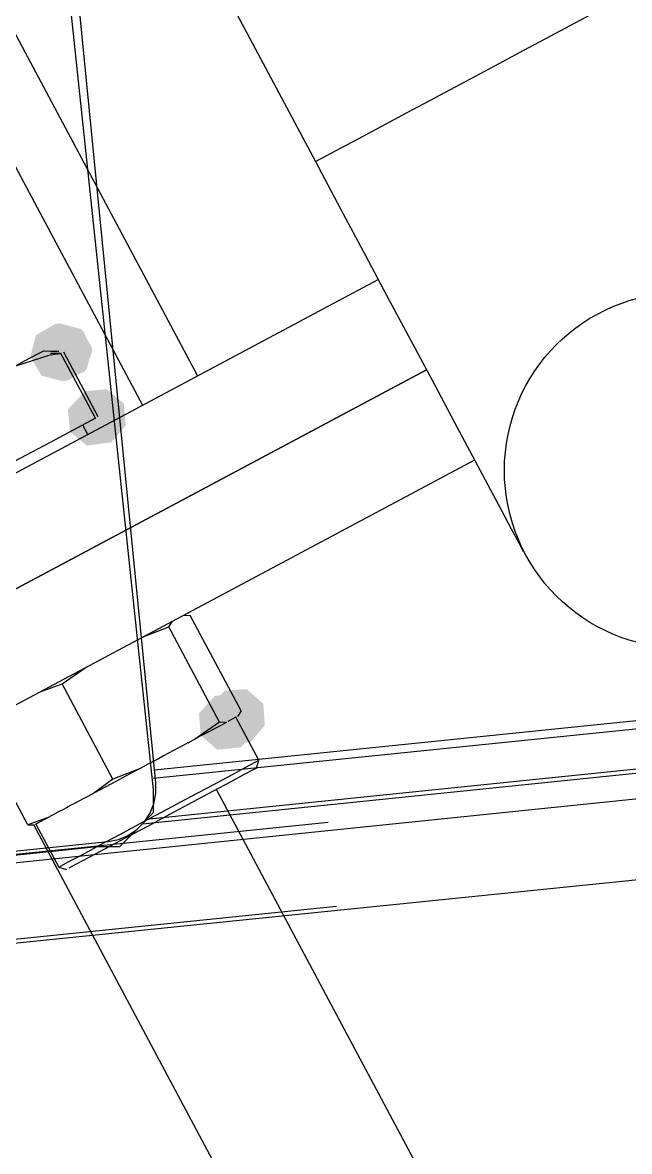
# Model space of a CAD drawing. Extents: x 3 to 592, y 5 to 207.
# Drawn here: x 47.498 to 49.393, y 32.985 to 36.508 of the extents above; entities that cross this region are included whole.
import ezdxf

# ---------------------------------------------------------------- set-up
doc = ezdxf.new("R2010")
doc.units = 0
doc.layers.get('0').update_dxf_attribs({"linetype": 'CONTINUOUS'})

msp = doc.modelspace()

# ---------------------------------------------------------------- hatches: boundary and pattern name
h = msp.add_hatch(color=7)
h.dxf.hatch_style = 2
h.paths.add_polyline_path([(47.614015, 35.568979), (47.68059, 35.551588), (47.715542, 35.492316), (47.69815, 35.425741), (47.638878, 35.390789), (47.623709, 35.388672), (47.557133, 35.406064), (47.522182, 35.465336), (47.539573, 35.531911), (47.598845, 35.566863)])
h = msp.add_hatch(color=7)
h.dxf.hatch_style = 2
h.paths.add_polyline_path([(47.614015, 35.568979), (47.68059, 35.551588), (47.715542, 35.492316), (47.69815, 35.425741), (47.638878, 35.390789), (47.623709, 35.388672), (47.557133, 35.406064), (47.522182, 35.465336), (47.539573, 35.531911), (47.598845, 35.566863)])
h = msp.add_hatch(color=7)
h.dxf.hatch_style = 2
h.paths.add_polyline_path([(47.62224, 35.389587), (47.557619, 35.413228), (47.528459, 35.475553), (47.5521, 35.540174), (47.614425, 35.569334), (47.68716, 35.546046), (47.71632, 35.483721), (47.692679, 35.4191)])
h = msp.add_hatch(color=7)
h.dxf.hatch_style = 2
h.paths.add_polyline_path([(47.62224, 35.389587), (47.557619, 35.413228), (47.528459, 35.475553), (47.5521, 35.540174), (47.614425, 35.569334), (47.68716, 35.546046), (47.71632, 35.483721), (47.692679, 35.4191)])
h = msp.add_hatch(color=7)
h.dxf.hatch_style = 2
h.paths.add_polyline_path([(47.692647, 35.357767), (47.761206, 35.363633), (47.813962, 35.319457), (47.819828, 35.250898), (47.775652, 35.198142), (47.698274, 35.187689), (47.645517, 35.231866), (47.639651, 35.300425)])
h = msp.add_hatch(color=7)
h.dxf.hatch_style = 2
h.paths.add_polyline_path([(47.692647, 35.357767), (47.761206, 35.363633), (47.813962, 35.319457), (47.819828, 35.250898), (47.775652, 35.198142), (47.698274, 35.187689), (47.645517, 35.231866), (47.639651, 35.300425)])
h = msp.add_hatch(color=7)
h.dxf.hatch_style = 2
h.paths.add_polyline_path([(48.128823, 34.423025), (48.197467, 34.427802), (48.249515, 34.382794), (48.254292, 34.314151), (48.209284, 34.262103), (48.135702, 34.254856), (48.083654, 34.299864), (48.078876, 34.368507)])
h = msp.add_hatch(color=7)
h.dxf.hatch_style = 2
h.paths.add_polyline_path([(48.128823, 34.423025), (48.197467, 34.427802), (48.249515, 34.382794), (48.254292, 34.314151), (48.209284, 34.262103), (48.135702, 34.254856), (48.083654, 34.299864), (48.078876, 34.368507)])
h = msp.add_hatch(color=7)
h.dxf.hatch_style = 2
h.paths.add_polyline_path([(48.098908, 34.40708), (48.167551, 34.411857), (48.2196, 34.366849), (48.224377, 34.298205), (48.179369, 34.246157), (48.105787, 34.23891), (48.053738, 34.283918), (48.048961, 34.352562)])
h = msp.add_hatch(color=7)
h.dxf.hatch_style = 2
h.paths.add_polyline_path([(48.098908, 34.40708), (48.167551, 34.411857), (48.2196, 34.366849), (48.224377, 34.298205), (48.179369, 34.246157), (48.105787, 34.23891), (48.053738, 34.283918), (48.048961, 34.352562)])

# ---------------------------------------------------------------- linework, layer by layer
at = {"color": 7}
for points in [[(45.429699, 40.307472), (48.044488, 35.405977)], [(45.429699, 40.307472), (48.044488, 35.405977)], [(45.258108, 40.215961), (47.872897, 35.314467)], [(45.258108, 40.215961), (47.872897, 35.314467)], [(47.871944, 34.007778), (87.171389, 38.029444)], [(85.372222, 37.994167), (47.907222, 34.148889)], [(86.324722, 37.888333), (42.156944, 33.3375)], [(86.324722, 37.606111), (42.156944, 33.090556)], [(47.790122, 37.240455), (48.412294, 36.074244)], [(47.790122, 37.240455), (48.412294, 36.074244)], [(47.907222, 34.113611), (47.589722, 37.112222)], [(47.913996, 34.134954), (47.619779, 37.118396)], [(47.913996, 34.134954), (47.619779, 37.118396)], [(47.913996, 34.134954), (47.619779, 37.118396)], [(47.913996, 34.134954), (47.619779, 37.118396)], [(48.412188, 36.074174), (48.447466, 36.092871), (48.490152, 36.115801), (48.547655, 36.146493), (48.617858, 36.183887), (48.698644, 36.226926), (48.786838, 36.273846), (48.878913, 36.323235), (48.972047, 36.372976), (49.062711, 36.421307), (49.147377, 36.466462), (49.223224, 36.507032), (49.287783, 36.541251), (49.337877, 36.568062), (49.372802, 36.586407), (49.390441, 36.595932)], [(48.412188, 36.074174), (48.447466, 36.092871), (48.490152, 36.115801), (48.547655, 36.146493), (48.617858, 36.183887), (48.698644, 36.226926), (48.786838, 36.273846), (48.878913, 36.323235), (48.972047, 36.372976), (49.062711, 36.421307), (49.147377, 36.466462), (49.223224, 36.507032), (49.287783, 36.541251), (49.337877, 36.568062), (49.372802, 36.586407), (49.390441, 36.595932)], [(48.412188, 36.074174), (48.490858, 35.92636), (48.568469, 35.781015), (48.643963, 35.639551), (48.71593, 35.50479), (48.783663, 35.378143), (48.845752, 35.261726), (48.901491, 35.156951), (48.950174, 35.065582), (48.991097, 34.989029), (49.023552, 34.928351), (49.046836, 34.884254), (49.061299, 34.857796)], [(48.412188, 36.074174), (48.490858, 35.92636), (48.568469, 35.781015), (48.643963, 35.639551), (48.71593, 35.50479), (48.783663, 35.378143), (48.845752, 35.261726), (48.901491, 35.156951), (48.950174, 35.065582), (48.991097, 34.989029), (49.023552, 34.928351), (49.046836, 34.884254), (49.061299, 34.857796)], [(46.892739, 34.791297), (48.608298, 35.706403)], [(46.892739, 34.791297), (48.608298, 35.706403)], [(47.562946, 35.482565), (47.542485, 35.471629), (47.525199, 35.462457), (47.502974, 35.450815), (47.476516, 35.436704)], [(47.562946, 35.482565), (47.542485, 35.471629), (47.525199, 35.462457), (47.502974, 35.450815), (47.476516, 35.436704)], [(47.476657, 35.436528), (47.584607, 35.4711), (47.617768, 35.475333)], [(47.476657, 35.436528), (47.584607, 35.4711), (47.617768, 35.475333)], [(47.585348, 35.481824), (47.56277, 35.48253)], [(47.585348, 35.481824), (47.56277, 35.48253)], [(47.617697, 35.475227), (47.585242, 35.475227)], [(47.617697, 35.475227), (47.585242, 35.475227)], [(47.611383, 35.480942), (47.585277, 35.481648)], [(47.611383, 35.480942), (47.585277, 35.481648)], [(47.725436, 35.273297), (47.617839, 35.475086)], [(47.725436, 35.273297), (47.617839, 35.475086)], [(47.734149, 35.277954), (47.626552, 35.479743)], [(47.734149, 35.277954), (47.626552, 35.479743)], [(47.043093, 34.509463), (48.758651, 35.424569)], [(47.043093, 34.509463), (48.758651, 35.424569)], [(48.758687, 35.424674), (47.043128, 34.509569)], [(48.758687, 35.424674), (47.043128, 34.509569)], [(47.725436, 35.273297), (47.599494, 35.20627)], [(47.725436, 35.273297), (47.599494, 35.20627)], [(47.701518, 35.22278), (47.685995, 35.25206)], [(47.701518, 35.22278), (47.685995, 35.25206)], [(47.599565, 35.206164), (47.473623, 35.139136)], [(47.599565, 35.206164), (47.473623, 35.139136)], [(48.909041, 35.14284), (47.193482, 34.227735)], [(48.909041, 35.14284), (47.193482, 34.227735)], [(47.954565, 34.622034), (47.965854, 34.639673)], [(47.954565, 34.622034), (47.965854, 34.639673)], [(48.000673, 34.658229), (48.021487, 34.657877)], [(48.000673, 34.658229), (48.021487, 34.657877)], [(48.180343, 34.360238), (48.021593, 34.65763)], [(48.180343, 34.360238), (48.021593, 34.65763)], [(47.869581, 34.588309), (47.879811, 34.592895), (47.9546, 34.622176)], [(47.869581, 34.588309), (47.879811, 34.592895), (47.9546, 34.622176)], [(48.113315, 34.324466), (47.954565, 34.621858)], [(48.113315, 34.324466), (47.954565, 34.621858)], [(47.621437, 34.44427), (47.696931, 34.496128)], [(47.621437, 34.44427), (47.696931, 34.496128)], [(50.856849, 34.477075), (47.909939, 34.175136)], [(50.856849, 34.477075), (47.909939, 34.175136)], [(50.856849, 34.477075), (47.909939, 34.175136)], [(50.856849, 34.477075), (47.909939, 34.175136)], [(47.552539, 34.419187), (47.621331, 34.444234)], [(47.552539, 34.419187), (47.621331, 34.444234)], [(47.780152, 34.146737), (47.621402, 34.444129)], [(47.780152, 34.146737), (47.621402, 34.444129)], [(47.884327, 34.022136), (51.746778, 34.417886)], [(47.884327, 34.022136), (51.746778, 34.417886)], [(47.884327, 34.022136), (51.746778, 34.417886)], [(47.884327, 34.022136), (51.746778, 34.417886)], [(48.180343, 34.360238), (48.169054, 34.342599)], [(48.180343, 34.360238), (48.169054, 34.342599)], [(48.113315, 34.324466), (48.037821, 34.272608)], [(48.113315, 34.324466), (48.037821, 34.272608)], [(48.13427, 34.324008), (48.11522, 34.313777), (48.104284, 34.308133), (48.092642, 34.301783), (48.079942, 34.29508), (48.066889, 34.288024), (48.052778, 34.280616), (48.037962, 34.272502)], [(48.13427, 34.324008), (48.11522, 34.313777), (48.104284, 34.308133), (48.092642, 34.301783), (48.079942, 34.29508), (48.066889, 34.288024), (48.052778, 34.280616), (48.037962, 34.272502)], [(48.13427, 34.324008), (48.113456, 34.324361)], [(48.13427, 34.324008), (48.113456, 34.324361)], [(48.164256, 34.340024), (48.150498, 34.332616), (48.139209, 34.326618)], [(48.164256, 34.340024), (48.150498, 34.332616), (48.139209, 34.326618)], [(48.235799, 34.205968), (48.164186, 34.340024)], [(48.235799, 34.205968), (48.164186, 34.340024)], [(47.514051, 34.004779), (47.355301, 34.302171)], [(47.514051, 34.004779), (47.355301, 34.302171)], [(48.013832, 34.259767), (47.999368, 34.252006), (47.984551, 34.244245), (47.969382, 34.236131), (47.953859, 34.227664), (47.937984, 34.219198), (47.922109, 34.210731), (47.905882, 34.202264), (47.889301, 34.193445)], [(48.013832, 34.259767), (47.999368, 34.252006), (47.984551, 34.244245), (47.969382, 34.236131), (47.953859, 34.227664), (47.937984, 34.219198), (47.922109, 34.210731), (47.905882, 34.202264), (47.889301, 34.193445)], [(48.037997, 34.272643), (48.014008, 34.259591)], [(48.037997, 34.272643), (48.014008, 34.259591)], [(48.025367, 34.093714), (48.093101, 34.129698), (48.150956, 34.160742), (48.195406, 34.184378), (48.224334, 34.199901), (48.235623, 34.205898)], [(48.025367, 34.093714), (48.093101, 34.129698), (48.150956, 34.160742), (48.195406, 34.184378), (48.224334, 34.199901), (48.235623, 34.205898)], [(48.228356, 34.181521), (48.235764, 34.205862)], [(48.228356, 34.181521), (48.235764, 34.205862)], [(47.865171, 34.180463), (47.846827, 34.170585), (47.828129, 34.160707), (47.809785, 34.150829), (47.791441, 34.140951), (47.773449, 34.131426), (47.755457, 34.121901), (47.738171, 34.112729), (47.720885, 34.103557)], [(47.865171, 34.180463), (47.846827, 34.170585), (47.828129, 34.160707), (47.809785, 34.150829), (47.791441, 34.140951), (47.773449, 34.131426), (47.755457, 34.121901), (47.738171, 34.112729), (47.720885, 34.103557)], [(47.865171, 34.180463), (47.854941, 34.175876), (47.780152, 34.146596)], [(47.865171, 34.180463), (47.854941, 34.175876), (47.780152, 34.146596)], [(47.889336, 34.193339), (47.864995, 34.180286)], [(47.889336, 34.193339), (47.864995, 34.180286)], [(48.228356, 34.181521), (48.21742, 34.175876), (48.190256, 34.16106), (48.147922, 34.138482), (48.092889, 34.109201), (48.028684, 34.074982)], [(48.228356, 34.181521), (48.21742, 34.175876), (48.190256, 34.16106), (48.147922, 34.138482), (48.092889, 34.109201), (48.028684, 34.074982)], [(47.780152, 34.146737), (47.720885, 34.103345)], [(47.780152, 34.146737), (47.720885, 34.103345)], [(47.765406, 33.952321), (47.797156, 33.958671), (47.827142, 33.971371), (47.854306, 33.989716), (47.877236, 34.012646), (47.895228, 34.040163), (47.907575, 34.070149), (47.913925, 34.102252), (47.913925, 34.13506)], [(47.765406, 33.952321), (47.797156, 33.958671), (47.827142, 33.971371), (47.854306, 33.989716), (47.877236, 34.012646), (47.895228, 34.040163), (47.907575, 34.070149), (47.913925, 34.102252), (47.913925, 34.13506)], [(47.765406, 33.952321), (47.797156, 33.958671), (47.827142, 33.971371), (47.854306, 33.989716), (47.877236, 34.012646), (47.895228, 34.040163), (47.907575, 34.070149), (47.913925, 34.102252), (47.913925, 34.13506)], [(47.765406, 33.952321), (47.797156, 33.958671), (47.827142, 33.971371), (47.854306, 33.989716), (47.877236, 34.012646), (47.895228, 34.040163), (47.907575, 34.070149), (47.913925, 34.102252), (47.913925, 34.13506)], [(47.720956, 34.103522), (47.701553, 34.093291)], [(47.720956, 34.103522), (47.701553, 34.093291)], [(47.730833, 33.937222), (47.766111, 33.937222), (47.801389, 33.937222), (47.836667, 33.9725), (47.871944, 34.007778), (47.907222, 34.043056), (47.907222, 34.078333), (47.907222, 34.113611)], [(50.993146, 28.698649), (48.103543, 34.114846)], [(50.993146, 28.698649), (48.103543, 34.114846)], [(47.701659, 34.093221), (47.687195, 34.085459), (47.673436, 34.078051), (47.660031, 34.070996), (47.647331, 34.064293), (47.634984, 34.05759), (47.623342, 34.051593), (47.612406, 34.045596), (47.602175, 34.040304)], [(47.701659, 34.093221), (47.687195, 34.085459), (47.673436, 34.078051), (47.660031, 34.070996), (47.647331, 34.064293), (47.634984, 34.05759), (47.623342, 34.051593), (47.612406, 34.045596), (47.602175, 34.040304)], [(47.611312, 33.872805), (47.642709, 33.889738), (47.683632, 33.911258), (47.738312, 33.940538), (47.803929, 33.975463), (47.876601, 34.014269), (47.951743, 34.054486), (48.025473, 34.093644)], [(47.611312, 33.872805), (47.642709, 33.889738), (47.683632, 33.911258), (47.738312, 33.940538), (47.803929, 33.975463), (47.876601, 34.014269), (47.951743, 34.054486), (48.025473, 34.093644)], [(48.028684, 34.075017), (47.958834, 34.037623), (47.887572, 33.999523), (47.818781, 33.962834), (47.756339, 33.929673), (47.704481, 33.902156), (47.665675, 33.881342), (47.642392, 33.868995)], [(48.028684, 34.075017), (47.958834, 34.037623), (47.887572, 33.999523), (47.818781, 33.962834), (47.756339, 33.929673), (47.704481, 33.902156), (47.665675, 33.881342), (47.642392, 33.868995)], [(47.582914, 34.029862), (47.514122, 34.004814)], [(47.582914, 34.029862), (47.514122, 34.004814)], [(47.582914, 34.029862), (47.564922, 34.020337), (47.550811, 34.012928), (47.537405, 34.00552)], [(47.582914, 34.029862), (47.564922, 34.020337), (47.550811, 34.012928), (47.537405, 34.00552)], [(47.602211, 34.040163), (47.582808, 34.029932)], [(47.602211, 34.040163), (47.582808, 34.029932)], [(48.451814, 34.012049), (42.158567, 33.367239)], [(48.451814, 34.012049), (42.158567, 33.367239)], [(48.451814, 34.012049), (42.158567, 33.367239)], [(48.451814, 34.012049), (42.158567, 33.367239)], [(47.514051, 34.004779), (47.534865, 34.004426)], [(47.514051, 34.004779), (47.534865, 34.004426)], [(50.502961, 28.43717), (47.532925, 34.004356)], [(50.502961, 28.43717), (47.532925, 34.004356)], [(47.539804, 34.006861), (47.611418, 33.872805)], [(47.539804, 34.006861), (47.611418, 33.872805)], [(43.673889, 33.513889), (47.730833, 33.937222)], [(43.696784, 33.535444), (47.76537, 33.952427)], [(43.696784, 33.535444), (47.76537, 33.952427)], [(43.696784, 33.535444), (47.76537, 33.952427)], [(43.696784, 33.535444), (47.76537, 33.952427)], [(47.611312, 33.872805), (47.635654, 33.865397)], [(47.611312, 33.872805), (47.635654, 33.865397)], [(48.477707, 33.749618), (42.184461, 33.104808)], [(48.477707, 33.749618), (42.184461, 33.104808)], [(48.477707, 33.749618), (42.184461, 33.104808)], [(48.477707, 33.749618), (42.184461, 33.104808)]]:
    msp.add_lwpolyline(points, dxfattribs=at)
msp.add_circle((49.557023, 35.110526), 0.554743, dxfattribs=at)
msp.add_circle((49.557023, 35.110526), 0.554743, dxfattribs=at)

doc.saveas('drawing.dxf')
